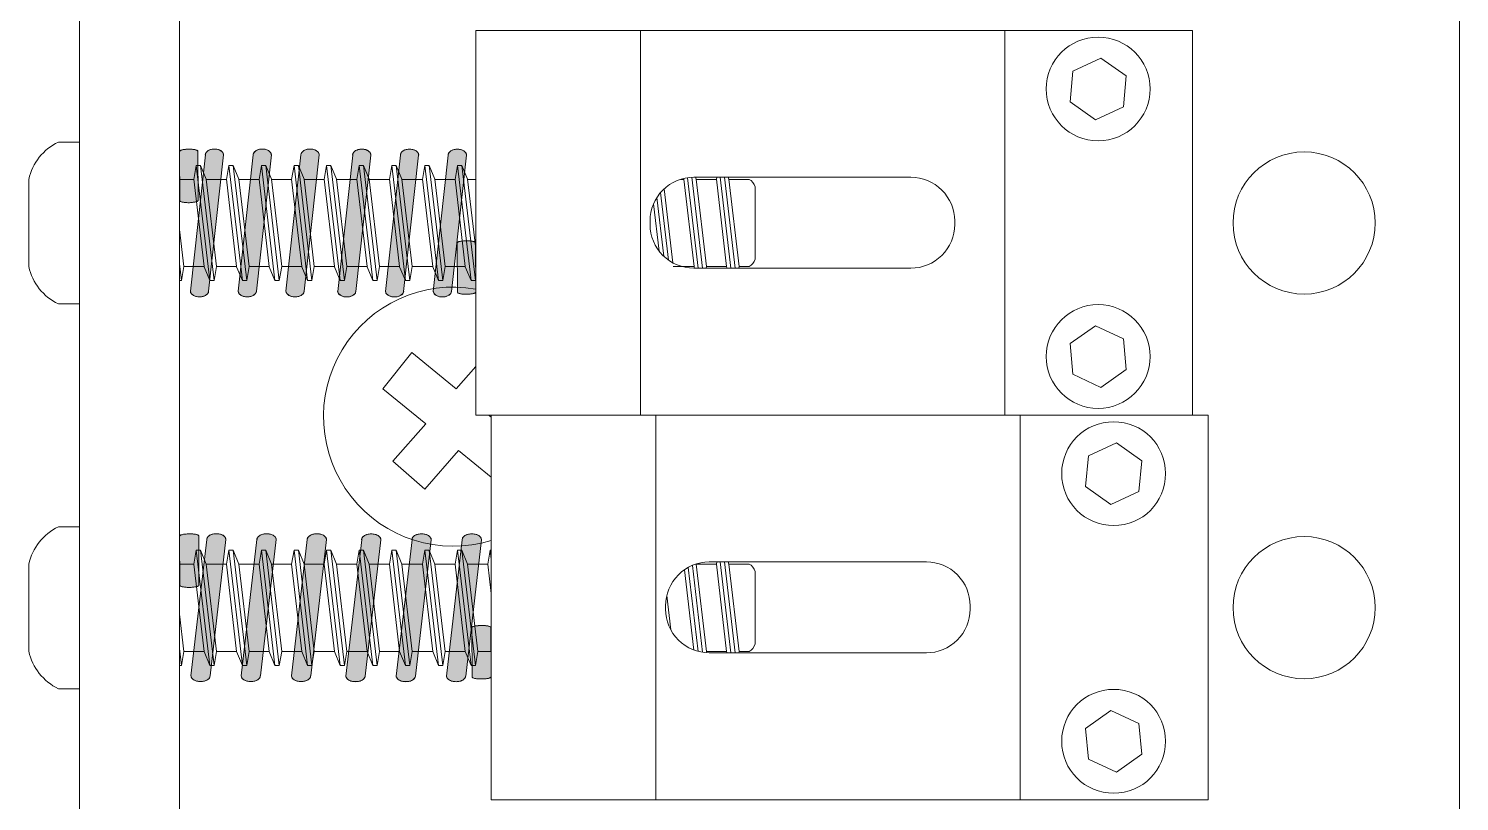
# Model space of a CAD drawing. Header units: inches. Extents: x 25.8 to 87.4, y 9 to 55.4.
# Drawn here: x 46.64 to 57.91, y 42.33 to 48.42 of the extents above; entities that cross this region are included whole.
import ezdxf

# ---------------------------------------------------------------- set-up
doc = ezdxf.new("R2010")
doc.units = ezdxf.units.IN
doc.header["$MEASUREMENT"] = 0
doc.layers.add('Dsene final', color=143, linetype='Continuous', lineweight=0)

msp = doc.modelspace()

# ---------------------------------------------------------------- hatches: boundary and pattern name
at = {"layer": 'Dsene final', "linetype": 'Continuous', "lineweight": 0}
for points in [[(47.83, 47.447), (47.832, 47.059), (47.833, 47.057), (47.835, 47.055), (47.837, 47.054), (47.841, 47.052), (47.845, 47.051), (47.849, 47.049), (47.854, 47.048), (47.86, 47.047), (47.866, 47.046), (47.872, 47.046), (47.879, 47.045), (47.886, 47.045), (47.894, 47.044), (47.901, 47.044), (47.908, 47.044), (47.916, 47.045), (47.923, 47.045), (47.93, 47.046), (47.937, 47.047), (47.943, 47.048), (47.949, 47.049), (47.954, 47.05), (47.959, 47.051), (47.964, 47.053), (47.967, 47.054), (47.97, 47.056), (47.972, 47.057), (47.974, 47.059), (47.975, 47.061), (47.975, 47.062), (47.973, 47.451), (47.972, 47.453), (47.971, 47.454), (47.968, 47.456), (47.965, 47.457), (47.962, 47.459), (47.958, 47.46), (47.953, 47.461), (47.947, 47.463), (47.942, 47.464), (47.935, 47.464), (47.929, 47.465), (47.922, 47.466), (47.914, 47.466), (47.907, 47.466), (47.9, 47.466), (47.892, 47.466), (47.885, 47.465), (47.878, 47.465), (47.871, 47.464), (47.865, 47.463), (47.858, 47.462), (47.853, 47.461), (47.848, 47.46), (47.843, 47.459), (47.839, 47.457), (47.836, 47.455), (47.833, 47.454), (47.831, 47.452), (47.83, 47.451), (47.829, 47.449)], [(48.033, 47.42), (47.915, 46.347), (47.915, 46.342), (47.916, 46.337), (47.919, 46.333), (47.921, 46.328), (47.925, 46.324), (47.929, 46.32), (47.934, 46.317), (47.939, 46.313), (47.945, 46.311), (47.951, 46.308), (47.958, 46.306), (47.964, 46.304), (47.972, 46.303), (47.979, 46.302), (47.986, 46.302), (47.994, 46.302), (48.001, 46.303), (48.008, 46.304), (48.015, 46.306), (48.022, 46.308), (48.028, 46.311), (48.034, 46.313), (48.039, 46.317), (48.044, 46.32), (48.048, 46.324), (48.051, 46.328), (48.054, 46.333), (48.056, 46.337), (48.058, 46.342), (48.058, 46.347), (48.176, 47.42), (48.176, 47.425), (48.175, 47.429), (48.173, 47.434), (48.171, 47.439), (48.168, 47.443), (48.164, 47.447), (48.16, 47.451), (48.155, 47.454), (48.149, 47.457), (48.143, 47.46), (48.137, 47.462), (48.13, 47.464), (48.123, 47.466), (48.116, 47.467), (48.108, 47.467), (48.101, 47.467), (48.093, 47.467), (48.086, 47.466), (48.079, 47.464), (48.072, 47.462), (48.066, 47.46), (48.06, 47.457), (48.054, 47.454), (48.049, 47.451), (48.045, 47.447), (48.041, 47.443), (48.038, 47.439), (48.035, 47.434), (48.034, 47.43), (48.033, 47.425)], [(48.409, 47.42), (48.291, 46.347), (48.291, 46.342), (48.293, 46.337), (48.295, 46.333), (48.298, 46.328), (48.301, 46.324), (48.305, 46.32), (48.31, 46.317), (48.315, 46.313), (48.321, 46.311), (48.327, 46.308), (48.334, 46.306), (48.341, 46.304), (48.348, 46.303), (48.355, 46.302), (48.363, 46.302), (48.37, 46.302), (48.377, 46.303), (48.384, 46.304), (48.391, 46.306), (48.398, 46.308), (48.404, 46.31), (48.41, 46.313), (48.415, 46.317), (48.42, 46.32), (48.424, 46.324), (48.428, 46.328), (48.43, 46.333), (48.432, 46.337), (48.434, 46.342), (48.434, 46.347), (48.553, 47.42), (48.552, 47.425), (48.551, 47.43), (48.549, 47.434), (48.547, 47.439), (48.544, 47.443), (48.539, 47.448), (48.535, 47.451), (48.529, 47.455), (48.524, 47.458), (48.517, 47.461), (48.51, 47.463), (48.503, 47.465), (48.496, 47.466), (48.488, 47.467), (48.481, 47.467), (48.473, 47.467), (48.466, 47.466), (48.458, 47.465), (48.451, 47.463), (48.444, 47.461), (48.438, 47.458), (48.432, 47.455), (48.427, 47.451), (48.422, 47.448), (48.418, 47.443), (48.415, 47.439), (48.412, 47.435), (48.41, 47.43), (48.409, 47.425)], [(48.785, 47.42), (48.667, 46.347), (48.668, 46.342), (48.669, 46.337), (48.671, 46.333), (48.674, 46.328), (48.677, 46.324), (48.681, 46.32), (48.686, 46.317), (48.691, 46.313), (48.697, 46.311), (48.704, 46.308), (48.71, 46.306), (48.717, 46.304), (48.724, 46.303), (48.731, 46.302), (48.739, 46.302), (48.746, 46.302), (48.754, 46.303), (48.761, 46.304), (48.768, 46.306), (48.774, 46.308), (48.78, 46.311), (48.786, 46.313), (48.792, 46.317), (48.796, 46.32), (48.8, 46.324), (48.804, 46.328), (48.807, 46.333), (48.809, 46.337), (48.81, 46.342), (48.811, 46.347), (48.929, 47.42), (48.929, 47.425), (48.928, 47.43), (48.926, 47.434), (48.923, 47.439), (48.92, 47.443), (48.916, 47.448), (48.911, 47.451), (48.906, 47.455), (48.9, 47.458), (48.893, 47.461), (48.887, 47.463), (48.88, 47.465), (48.872, 47.466), (48.865, 47.467), (48.857, 47.467), (48.849, 47.467), (48.842, 47.466), (48.835, 47.465), (48.827, 47.463), (48.821, 47.461), (48.814, 47.458), (48.808, 47.455), (48.803, 47.451), (48.798, 47.448), (48.794, 47.443), (48.791, 47.439), (48.788, 47.435), (48.786, 47.43), (48.785, 47.425)], [(49.193, 47.419), (49.075, 46.345), (49.075, 46.341), (49.076, 46.336), (49.078, 46.332), (49.081, 46.327), (49.085, 46.323), (49.089, 46.319), (49.094, 46.316), (49.099, 46.312), (49.105, 46.309), (49.111, 46.307), (49.118, 46.305), (49.124, 46.303), (49.132, 46.302), (49.139, 46.301), (49.146, 46.301), (49.154, 46.301), (49.161, 46.302), (49.168, 46.303), (49.175, 46.305), (49.182, 46.307), (49.188, 46.309), (49.194, 46.312), (49.199, 46.316), (49.204, 46.319), (49.208, 46.323), (49.211, 46.327), (49.214, 46.332), (49.216, 46.336), (49.217, 46.341), (49.218, 46.345), (49.336, 47.419), (49.336, 47.424), (49.335, 47.429), (49.333, 47.433), (49.331, 47.438), (49.327, 47.442), (49.323, 47.446), (49.318, 47.45), (49.313, 47.454), (49.307, 47.457), (49.301, 47.459), (49.294, 47.462), (49.287, 47.463), (49.28, 47.465), (49.272, 47.466), (49.264, 47.466), (49.257, 47.466), (49.249, 47.465), (49.242, 47.464), (49.235, 47.462), (49.228, 47.459), (49.222, 47.457), (49.216, 47.454), (49.21, 47.45), (49.206, 47.446), (49.202, 47.442), (49.198, 47.438), (49.196, 47.433), (49.194, 47.429), (49.193, 47.424)], [(49.569, 47.419), (49.451, 46.345), (49.451, 46.341), (49.453, 46.336), (49.455, 46.332), (49.458, 46.327), (49.461, 46.323), (49.465, 46.319), (49.47, 46.316), (49.475, 46.312), (49.481, 46.309), (49.487, 46.307), (49.494, 46.305), (49.501, 46.303), (49.508, 46.302), (49.515, 46.301), (49.523, 46.301), (49.53, 46.301), (49.537, 46.302), (49.544, 46.303), (49.551, 46.305), (49.558, 46.307), (49.564, 46.309), (49.57, 46.312), (49.575, 46.316), (49.58, 46.319), (49.584, 46.323), (49.588, 46.327), (49.59, 46.332), (49.592, 46.336), (49.594, 46.341), (49.594, 46.345), (49.712, 47.419), (49.712, 47.424), (49.711, 47.428), (49.71, 47.433), (49.707, 47.437), (49.704, 47.442), (49.7, 47.446), (49.696, 47.449), (49.691, 47.453), (49.685, 47.456), (49.679, 47.459), (49.673, 47.461), (49.666, 47.463), (49.659, 47.464), (49.652, 47.465), (49.644, 47.466), (49.637, 47.466), (49.63, 47.465), (49.622, 47.464), (49.615, 47.463), (49.609, 47.461), (49.602, 47.459), (49.596, 47.456), (49.591, 47.453), (49.586, 47.449), (49.581, 47.446), (49.577, 47.442), (49.574, 47.437), (49.572, 47.433), (49.57, 47.428), (49.569, 47.424)], [(49.945, 47.419), (49.827, 46.345), (49.828, 46.341), (49.829, 46.336), (49.831, 46.332), (49.834, 46.327), (49.837, 46.323), (49.841, 46.319), (49.846, 46.316), (49.851, 46.312), (49.857, 46.309), (49.863, 46.307), (49.87, 46.305), (49.877, 46.303), (49.884, 46.302), (49.891, 46.301), (49.899, 46.301), (49.906, 46.301), (49.913, 46.302), (49.921, 46.303), (49.928, 46.305), (49.934, 46.307), (49.94, 46.309), (49.946, 46.312), (49.952, 46.316), (49.956, 46.319), (49.96, 46.323), (49.964, 46.327), (49.967, 46.332), (49.969, 46.336), (49.97, 46.341), (49.971, 46.345), (50.089, 47.419), (50.089, 47.424), (50.088, 47.428), (50.086, 47.433), (50.083, 47.437), (50.08, 47.442), (50.077, 47.446), (50.072, 47.449), (50.067, 47.453), (50.062, 47.456), (50.056, 47.459), (50.049, 47.461), (50.042, 47.463), (50.035, 47.464), (50.028, 47.465), (50.021, 47.466), (50.013, 47.466), (50.006, 47.465), (49.999, 47.464), (49.992, 47.463), (49.985, 47.461), (49.978, 47.459), (49.972, 47.456), (49.967, 47.453), (49.962, 47.449), (49.957, 47.446), (49.954, 47.442), (49.95, 47.437), (49.948, 47.433), (49.946, 47.428), (49.945, 47.424)], [(50.016, 46.725), (50.019, 46.337), (50.02, 46.335), (50.022, 46.333), (50.024, 46.332), (50.027, 46.33), (50.031, 46.329), (50.036, 46.328), (50.041, 46.326), (50.047, 46.325), (50.053, 46.324), (50.059, 46.324), (50.066, 46.323), (50.073, 46.323), (50.08, 46.322), (50.088, 46.322), (50.095, 46.322), (50.102, 46.323), (50.11, 46.323), (50.117, 46.324), (50.123, 46.325), (50.13, 46.326), (50.136, 46.327), (50.141, 46.328), (50.146, 46.329), (50.15, 46.331), (50.154, 46.332), (50.157, 46.334), (50.159, 46.335), (50.161, 46.337), (50.161, 46.339), (50.162, 46.34), (50.159, 46.729), (50.159, 46.731), (50.157, 46.732), (50.155, 46.734), (50.152, 46.735), (50.149, 46.737), (50.144, 46.738), (50.139, 46.739), (50.134, 46.741), (50.128, 46.742), (50.122, 46.742), (50.115, 46.743), (50.108, 46.744), (50.101, 46.744), (50.094, 46.744), (50.086, 46.744), (50.079, 46.744), (50.072, 46.743), (50.065, 46.743), (50.058, 46.742), (50.051, 46.741), (50.045, 46.74), (50.039, 46.739), (50.034, 46.738), (50.03, 46.737), (50.026, 46.735), (50.022, 46.734), (50.02, 46.732), (50.018, 46.73), (50.017, 46.729), (50.016, 46.727)], [(47.83, 44.416), (47.832, 44.027), (47.833, 44.025), (47.835, 44.024), (47.838, 44.022), (47.841, 44.021), (47.845, 44.019), (47.85, 44.018), (47.856, 44.017), (47.861, 44.016), (47.868, 44.015), (47.875, 44.014), (47.882, 44.014), (47.889, 44.013), (47.897, 44.013), (47.905, 44.013), (47.912, 44.013), (47.92, 44.013), (47.928, 44.014), (47.935, 44.014), (47.942, 44.015), (47.949, 44.016), (47.955, 44.017), (47.961, 44.018), (47.966, 44.02), (47.971, 44.021), (47.974, 44.023), (47.978, 44.024), (47.98, 44.026), (47.982, 44.028), (47.982, 44.029), (47.982, 44.031), (47.98, 44.42), (47.979, 44.421), (47.978, 44.423), (47.976, 44.424), (47.973, 44.426), (47.969, 44.427), (47.964, 44.429), (47.959, 44.43), (47.954, 44.431), (47.947, 44.432), (47.941, 44.433), (47.934, 44.434), (47.926, 44.434), (47.919, 44.434), (47.911, 44.435), (47.903, 44.435), (47.896, 44.434), (47.888, 44.434), (47.881, 44.433), (47.873, 44.433), (47.866, 44.432), (47.86, 44.431), (47.854, 44.43), (47.849, 44.428), (47.844, 44.427), (47.839, 44.426), (47.836, 44.424), (47.833, 44.422), (47.831, 44.421), (47.83, 44.419), (47.829, 44.417)], [(48.043, 44.389), (47.919, 43.315), (47.92, 43.311), (47.921, 43.306), (47.923, 43.301), (47.926, 43.297), (47.93, 43.293), (47.934, 43.289), (47.939, 43.285), (47.945, 43.282), (47.951, 43.279), (47.957, 43.277), (47.964, 43.275), (47.972, 43.273), (47.979, 43.272), (47.987, 43.271), (47.995, 43.271), (48.002, 43.271), (48.01, 43.272), (48.017, 43.273), (48.025, 43.274), (48.032, 43.277), (48.038, 43.279), (48.044, 43.282), (48.05, 43.285), (48.055, 43.289), (48.059, 43.293), (48.063, 43.297), (48.066, 43.301), (48.068, 43.306), (48.069, 43.311), (48.07, 43.315), (48.194, 44.389), (48.194, 44.393), (48.193, 44.398), (48.191, 44.403), (48.189, 44.407), (48.186, 44.411), (48.182, 44.415), (48.177, 44.419), (48.172, 44.423), (48.166, 44.426), (48.159, 44.429), (48.153, 44.431), (48.146, 44.433), (48.138, 44.434), (48.131, 44.435), (48.123, 44.436), (48.115, 44.436), (48.107, 44.435), (48.1, 44.434), (48.092, 44.433), (48.085, 44.431), (48.078, 44.429), (48.072, 44.426), (48.066, 44.423), (48.061, 44.419), (48.056, 44.415), (48.052, 44.411), (48.049, 44.407), (48.046, 44.403), (48.044, 44.398), (48.043, 44.393)], [(48.439, 44.389), (48.315, 43.315), (48.316, 43.311), (48.317, 43.306), (48.319, 43.301), (48.322, 43.297), (48.326, 43.293), (48.33, 43.289), (48.335, 43.285), (48.341, 43.282), (48.347, 43.279), (48.353, 43.277), (48.36, 43.274), (48.367, 43.273), (48.375, 43.272), (48.383, 43.271), (48.39, 43.271), (48.398, 43.271), (48.406, 43.272), (48.413, 43.273), (48.421, 43.274), (48.428, 43.277), (48.434, 43.279), (48.44, 43.282), (48.446, 43.285), (48.451, 43.289), (48.455, 43.293), (48.459, 43.297), (48.462, 43.301), (48.464, 43.306), (48.465, 43.311), (48.466, 43.315), (48.59, 44.389), (48.59, 44.394), (48.589, 44.398), (48.587, 44.403), (48.584, 44.408), (48.581, 44.412), (48.577, 44.416), (48.572, 44.42), (48.566, 44.423), (48.56, 44.427), (48.553, 44.429), (48.546, 44.431), (48.539, 44.433), (48.531, 44.434), (48.523, 44.435), (48.515, 44.436), (48.507, 44.435), (48.499, 44.434), (48.491, 44.433), (48.484, 44.431), (48.477, 44.429), (48.47, 44.427), (48.464, 44.423), (48.458, 44.42), (48.453, 44.416), (48.449, 44.412), (48.445, 44.408), (48.443, 44.403), (48.441, 44.398), (48.439, 44.394)], [(48.835, 44.389), (48.711, 43.315), (48.712, 43.311), (48.713, 43.306), (48.715, 43.301), (48.718, 43.297), (48.722, 43.293), (48.726, 43.289), (48.731, 43.285), (48.737, 43.282), (48.743, 43.279), (48.749, 43.277), (48.756, 43.275), (48.763, 43.273), (48.771, 43.272), (48.779, 43.271), (48.786, 43.271), (48.794, 43.271), (48.802, 43.272), (48.809, 43.273), (48.817, 43.274), (48.824, 43.277), (48.83, 43.279), (48.836, 43.282), (48.842, 43.285), (48.847, 43.289), (48.851, 43.293), (48.855, 43.297), (48.858, 43.301), (48.86, 43.306), (48.861, 43.311), (48.862, 43.315), (48.986, 44.389), (48.986, 44.394), (48.985, 44.398), (48.983, 44.403), (48.98, 44.408), (48.977, 44.412), (48.973, 44.416), (48.968, 44.42), (48.962, 44.423), (48.956, 44.427), (48.949, 44.429), (48.942, 44.431), (48.934, 44.433), (48.927, 44.435), (48.919, 44.435), (48.911, 44.436), (48.903, 44.435), (48.895, 44.435), (48.887, 44.433), (48.88, 44.432), (48.872, 44.429), (48.866, 44.427), (48.86, 44.423), (48.854, 44.42), (48.849, 44.416), (48.845, 44.412), (48.841, 44.408), (48.838, 44.403), (48.837, 44.398), (48.835, 44.394)], [(49.264, 44.388), (49.14, 43.314), (49.14, 43.309), (49.142, 43.305), (49.144, 43.3), (49.147, 43.296), (49.15, 43.292), (49.155, 43.288), (49.16, 43.284), (49.165, 43.281), (49.171, 43.278), (49.178, 43.275), (49.185, 43.273), (49.192, 43.272), (49.2, 43.27), (49.207, 43.27), (49.215, 43.27), (49.223, 43.27), (49.231, 43.27), (49.238, 43.272), (49.245, 43.273), (49.252, 43.275), (49.259, 43.278), (49.265, 43.281), (49.271, 43.284), (49.276, 43.288), (49.28, 43.292), (49.284, 43.296), (49.286, 43.3), (49.289, 43.305), (49.29, 43.309), (49.291, 43.314), (49.415, 44.388), (49.415, 44.392), (49.414, 44.397), (49.412, 44.402), (49.409, 44.407), (49.405, 44.411), (49.401, 44.415), (49.396, 44.419), (49.391, 44.422), (49.384, 44.425), (49.378, 44.428), (49.371, 44.43), (49.363, 44.432), (49.355, 44.433), (49.347, 44.434), (49.339, 44.434), (49.331, 44.434), (49.323, 44.433), (49.316, 44.432), (49.308, 44.43), (49.301, 44.428), (49.294, 44.425), (49.288, 44.422), (49.283, 44.419), (49.278, 44.415), (49.273, 44.411), (49.27, 44.407), (49.267, 44.402), (49.265, 44.397), (49.264, 44.392)], [(49.66, 44.388), (49.536, 43.314), (49.536, 43.309), (49.538, 43.305), (49.54, 43.3), (49.543, 43.296), (49.546, 43.292), (49.551, 43.288), (49.556, 43.284), (49.561, 43.281), (49.567, 43.278), (49.574, 43.275), (49.581, 43.273), (49.588, 43.272), (49.596, 43.27), (49.603, 43.27), (49.611, 43.27), (49.619, 43.27), (49.626, 43.27), (49.634, 43.272), (49.641, 43.273), (49.648, 43.275), (49.655, 43.278), (49.661, 43.281), (49.666, 43.284), (49.671, 43.288), (49.676, 43.292), (49.679, 43.296), (49.682, 43.3), (49.685, 43.305), (49.686, 43.309), (49.687, 43.314), (49.811, 44.388), (49.811, 44.392), (49.81, 44.397), (49.808, 44.401), (49.805, 44.406), (49.802, 44.41), (49.798, 44.414), (49.793, 44.418), (49.788, 44.421), (49.782, 44.425), (49.776, 44.427), (49.769, 44.43), (49.762, 44.432), (49.755, 44.433), (49.747, 44.434), (49.739, 44.434), (49.732, 44.434), (49.724, 44.434), (49.716, 44.433), (49.709, 44.432), (49.702, 44.43), (49.695, 44.427), (49.688, 44.425), (49.683, 44.421), (49.677, 44.418), (49.673, 44.414), (49.669, 44.41), (49.665, 44.406), (49.663, 44.402), (49.661, 44.397), (49.66, 44.392)], [(50.056, 44.388), (49.932, 43.314), (49.932, 43.309), (49.934, 43.305), (49.936, 43.3), (49.939, 43.296), (49.942, 43.292), (49.947, 43.288), (49.952, 43.284), (49.957, 43.281), (49.963, 43.278), (49.97, 43.275), (49.977, 43.273), (49.984, 43.272), (49.992, 43.27), (49.999, 43.27), (50.007, 43.269), (50.015, 43.27), (50.022, 43.27), (50.03, 43.272), (50.037, 43.273), (50.044, 43.275), (50.051, 43.278), (50.057, 43.281), (50.062, 43.284), (50.067, 43.288), (50.072, 43.292), (50.075, 43.296), (50.078, 43.3), (50.081, 43.305), (50.082, 43.309), (50.083, 43.314), (50.207, 44.388), (50.207, 44.392), (50.206, 44.397), (50.204, 44.401), (50.201, 44.406), (50.198, 44.41), (50.194, 44.414), (50.189, 44.418), (50.184, 44.421), (50.178, 44.425), (50.172, 44.427), (50.165, 44.43), (50.158, 44.432), (50.151, 44.433), (50.143, 44.434), (50.135, 44.434), (50.127, 44.434), (50.12, 44.434), (50.112, 44.433), (50.105, 44.432), (50.098, 44.43), (50.091, 44.427), (50.084, 44.425), (50.079, 44.421), (50.073, 44.418), (50.069, 44.414), (50.065, 44.41), (50.061, 44.406), (50.059, 44.402), (50.057, 44.397), (50.056, 44.392)], [(50.131, 43.694), (50.133, 43.305), (50.134, 43.303), (50.136, 43.302), (50.139, 43.3), (50.142, 43.299), (50.146, 43.297), (50.151, 43.296), (50.157, 43.295), (50.162, 43.294), (50.169, 43.293), (50.176, 43.292), (50.183, 43.292), (50.19, 43.291), (50.198, 43.291), (50.206, 43.291), (50.213, 43.291), (50.221, 43.291), (50.229, 43.292), (50.236, 43.292), (50.243, 43.293), (50.25, 43.294), (50.256, 43.295), (50.262, 43.296), (50.267, 43.298), (50.271, 43.299), (50.275, 43.301), (50.279, 43.302), (50.281, 43.304), (50.283, 43.306), (50.283, 43.307), (50.283, 43.309), (50.281, 43.698), (50.28, 43.699), (50.279, 43.701), (50.277, 43.703), (50.274, 43.704), (50.27, 43.705), (50.265, 43.707), (50.26, 43.708), (50.255, 43.709), (50.248, 43.71), (50.242, 43.711), (50.235, 43.712), (50.227, 43.712), (50.22, 43.712), (50.212, 43.713), (50.204, 43.713), (50.197, 43.712), (50.189, 43.712), (50.182, 43.711), (50.174, 43.711), (50.167, 43.71), (50.161, 43.709), (50.155, 43.708), (50.149, 43.707), (50.145, 43.705), (50.14, 43.704), (50.137, 43.702), (50.134, 43.701), (50.132, 43.699), (50.131, 43.697), (50.13, 43.695)]]:
    msp.add_hatch(color=256, dxfattribs=at).paths.add_polyline_path(points)

# ---------------------------------------------------------------- linework, layer by layer
for p, q in [((47.829, 35.47), (47.829, 55.402)), ((51.459, 48.401), (51.459, 45.367)), ((54.329, 48.401), (54.329, 45.367)), ((47.83, 47.447), (47.832, 47.059)), ((47.975, 47.062), (47.973, 47.451)), ((48.033, 47.42), (47.915, 46.347)), ((48.058, 46.347), (48.176, 47.42)), ((48.409, 47.42), (48.291, 46.347)), ((48.434, 46.347), (48.553, 47.42)), ((48.785, 47.42), (48.667, 46.347)), ((48.811, 46.347), (48.929, 47.42)), ((49.193, 47.419), (49.075, 46.345)), ((49.218, 46.345), (49.336, 47.419)), ((49.569, 47.419), (49.451, 46.345)), ((49.594, 46.345), (49.712, 47.419)), ((49.945, 47.419), (49.827, 46.345)), ((49.971, 46.345), (50.089, 47.419)), ((47.829, 47.228), (47.942, 47.228)), ((48.023, 46.54), (47.942, 47.229)), ((48.04, 47.229), (48.121, 46.54)), ((48.04, 47.228), (48.199, 47.228)), ((48.279, 46.54), (48.199, 47.229)), ((48.297, 47.229), (48.377, 46.54)), ((48.297, 47.228), (48.455, 47.228)), ((48.536, 46.54), (48.455, 47.229)), ((48.553, 47.229), (48.634, 46.54)), ((48.553, 47.228), (48.712, 47.228)), ((48.793, 46.54), (48.712, 47.229)), ((48.81, 47.229), (48.89, 46.54)), ((48.81, 47.228), (48.969, 47.228)), ((49.049, 46.54), (48.969, 47.229)), ((49.066, 47.229), (49.147, 46.54)), ((49.067, 47.228), (49.225, 47.228)), ((49.306, 46.54), (49.225, 47.229)), ((49.323, 47.229), (49.404, 46.54)), ((49.323, 47.228), (49.482, 47.228)), ((49.562, 46.54), (49.482, 47.229)), ((49.58, 47.229), (49.66, 46.54)), ((49.58, 47.228), (49.743, 47.228)), ((49.823, 46.54), (49.743, 47.229)), ((49.841, 47.229), (49.921, 46.54)), ((49.841, 47.228), (50, 47.228)), ((50.08, 46.54), (50, 47.229)), ((50.097, 47.229), (50.162, 46.681)), ((50.097, 47.228), (50.162, 47.228)), ((51.777, 47.228), (51.801, 47.228)), ((51.802, 47.235), (51.801, 47.228)), ((51.881, 46.54), (51.801, 47.229)), ((51.915, 46.528), (51.831, 47.241)), ((51.865, 47.244), (51.949, 46.528)), ((51.899, 47.229), (51.892, 47.244)), ((51.899, 47.229), (51.979, 46.54)), ((51.899, 47.228), (52.057, 47.228)), ((52.06, 47.244), (52.057, 47.228)), ((52.138, 46.54), (52.057, 47.229)), ((52.171, 46.528), (52.087, 47.244)), ((52.121, 47.244), (52.205, 46.528)), ((52.155, 47.229), (52.149, 47.244)), ((52.155, 47.229), (52.236, 46.54)), ((52.155, 47.228), (52.314, 47.228)), ((51.618, 47.124), (51.68, 46.591)), ((51.646, 47.153), (51.715, 46.57)), ((51.606, 46.663), (51.562, 47.034)), ((51.643, 46.622), (51.588, 47.084)), ((47.829, 46.834), (47.864, 46.54)), ((50.016, 46.725), (50.019, 46.337)), ((50.162, 46.34), (50.159, 46.729)), ((47.829, 46.563), (47.845, 46.43)), ((48.023, 46.54), (47.864, 46.54)), ((48.279, 46.54), (48.121, 46.54)), ((48.536, 46.54), (48.377, 46.54)), ((48.793, 46.54), (48.634, 46.54)), ((49.049, 46.54), (48.89, 46.54)), ((49.306, 46.54), (49.147, 46.54)), ((49.562, 46.54), (49.404, 46.54)), ((49.823, 46.54), (49.66, 46.54)), ((50.08, 46.54), (49.921, 46.54)), ((51.881, 46.54), (51.718, 46.54)), ((51.881, 46.539), (51.886, 46.528)), ((51.977, 46.528), (51.979, 46.54)), ((52.138, 46.54), (51.979, 46.54)), ((52.138, 46.539), (52.143, 46.528)), ((52.234, 46.528), (52.236, 46.54)), ((49.429, 45.577), (49.658, 45.863)), ((49.658, 45.863), (50.008, 45.577)), ((50.008, 45.577), (50.162, 45.753)), ((49.768, 45.302), (49.429, 45.577)), ((49.51, 45.006), (49.768, 45.302)), ((50.272, 45.371), (50.268, 45.366)), ((50.268, 45.366), (50.283, 45.353)), ((51.581, 45.37), (51.581, 42.336)), ((54.451, 45.37), (54.451, 42.336)), ((50.027, 45.091), (49.762, 44.786)), ((50.283, 44.882), (50.027, 45.091)), ((49.762, 44.786), (49.51, 45.006)), ((47.83, 44.416), (47.832, 44.027)), ((47.982, 44.031), (47.98, 44.42)), ((48.043, 44.389), (47.919, 43.315)), ((48.07, 43.315), (48.194, 44.389)), ((48.439, 44.389), (48.315, 43.315)), ((48.466, 43.315), (48.59, 44.389)), ((48.835, 44.389), (48.711, 43.315)), ((48.862, 43.315), (48.986, 44.389)), ((49.264, 44.388), (49.14, 43.314)), ((49.291, 43.314), (49.415, 44.388)), ((49.66, 44.388), (49.536, 43.314)), ((49.687, 43.314), (49.811, 44.388)), ((50.056, 44.388), (49.932, 43.314)), ((50.083, 43.314), (50.207, 44.388)), ((47.829, 44.197), (47.942, 44.197)), ((48.023, 43.508), (47.942, 44.197)), ((48.04, 44.197), (48.121, 43.508)), ((48.04, 44.197), (48.199, 44.197)), ((48.279, 43.508), (48.199, 44.197)), ((48.297, 44.197), (48.377, 43.508)), ((48.297, 44.197), (48.455, 44.197)), ((48.536, 43.508), (48.455, 44.197)), ((48.553, 44.197), (48.634, 43.508)), ((48.553, 44.197), (48.712, 44.197)), ((48.793, 43.508), (48.712, 44.197)), ((48.81, 44.197), (48.89, 43.508)), ((48.81, 44.197), (48.969, 44.197)), ((49.049, 43.508), (48.969, 44.197)), ((49.066, 44.197), (49.147, 43.508)), ((49.067, 44.197), (49.225, 44.197)), ((49.306, 43.508), (49.225, 44.197)), ((49.323, 44.197), (49.404, 43.508)), ((49.323, 44.197), (49.482, 44.197)), ((49.562, 43.508), (49.482, 44.197)), ((49.58, 44.197), (49.66, 43.508)), ((49.58, 44.197), (49.743, 44.197)), ((49.823, 43.508), (49.743, 44.197)), ((49.841, 44.197), (49.921, 43.508)), ((49.841, 44.197), (50, 44.197)), ((50.08, 43.508), (50, 44.197)), ((50.097, 44.197), (50.178, 43.508)), ((50.097, 44.197), (50.256, 44.197)), ((50.283, 43.965), (50.256, 44.197)), ((51.868, 44.186), (51.948, 43.501)), ((51.899, 44.197), (51.979, 43.508)), ((51.899, 44.197), (52.057, 44.197)), ((52.06, 44.213), (52.057, 44.197)), ((52.138, 43.508), (52.057, 44.197)), ((52.171, 43.497), (52.087, 44.213)), ((52.121, 44.213), (52.205, 43.497)), ((52.155, 44.197), (52.149, 44.213)), ((52.155, 44.197), (52.236, 43.508)), ((52.155, 44.197), (52.314, 44.197)), ((51.88, 43.519), (51.806, 44.152)), ((51.913, 43.508), (51.836, 44.17)), ((51.667, 43.949), (51.698, 43.677)), ((47.829, 43.803), (47.864, 43.508)), ((50.131, 43.694), (50.133, 43.305)), ((50.283, 43.309), (50.281, 43.698)), ((47.829, 43.531), (47.845, 43.398)), ((48.023, 43.508), (47.864, 43.508)), ((48.279, 43.508), (48.121, 43.508)), ((48.536, 43.508), (48.377, 43.508)), ((48.793, 43.508), (48.634, 43.508)), ((49.049, 43.508), (48.89, 43.508)), ((49.306, 43.508), (49.147, 43.508)), ((49.562, 43.508), (49.404, 43.508)), ((49.823, 43.508), (49.66, 43.508)), ((50.08, 43.508), (49.921, 43.508)), ((50.283, 43.508), (50.178, 43.508)), ((51.977, 43.498), (51.979, 43.508)), ((52.138, 43.508), (51.979, 43.508)), ((52.138, 43.508), (52.143, 43.497)), ((52.234, 43.497), (52.236, 43.508))]:
    msp.add_line(p, q, dxfattribs=at)
at = {"layer": 'Dsene final', "linetype": 'Continuous', "lineweight": 0, "flags": 128}
for points in [[(47.042, 55.402), (47.042, 33.533, 0.414214), (47.731, 32.844), (52.434, 32.844, 0.414214), (53.467, 33.877), (53.467, 35.48)], [(47.042, 55.402), (56.876, 55.402, -0.414214), (57.909, 54.369), (57.909, 36.513, -0.414214), (56.876, 35.48), (53.467, 35.48)], [(47.042, 47.522), (46.875, 47.522, 0.226915), (46.641, 47.228), (46.641, 46.884)], [(52.16, 47.228), (52.315, 47.228, -0.226915), (52.362, 47.169), (52.362, 46.599, -0.226915), (52.315, 46.54), (52.236, 46.54)], [(47.042, 46.246), (46.875, 46.246, -0.226915), (46.641, 46.54), (46.641, 46.884)], [(47.042, 44.491), (46.875, 44.491, 0.226915), (46.641, 44.196), (46.641, 43.853)], [(52.16, 44.197), (52.315, 44.197, -0.226915), (52.362, 44.138), (52.362, 43.567, -0.226915), (52.315, 43.508), (52.236, 43.508)], [(47.042, 43.214), (46.875, 43.214, -0.226915), (46.641, 43.509), (46.641, 43.853)]]:
    msp.add_lwpolyline(points, format="xyb", dxfattribs=at)
for points in [[(50.162, 45.371), (50.162, 48.401), (55.808, 48.401), (55.808, 45.371)], [(55.285, 48.043), (55.086, 48.183), (54.865, 48.081), (54.843, 47.838), (55.042, 47.698), (55.263, 47.8)], [(47.83, 47.447), (47.832, 47.059), (47.833, 47.057), (47.835, 47.055), (47.837, 47.054), (47.841, 47.052), (47.845, 47.051), (47.849, 47.049), (47.854, 47.048), (47.86, 47.047), (47.866, 47.046), (47.872, 47.046), (47.879, 47.045), (47.886, 47.045), (47.894, 47.044), (47.901, 47.044), (47.908, 47.044), (47.916, 47.045), (47.923, 47.045), (47.93, 47.046), (47.937, 47.047), (47.943, 47.048), (47.949, 47.049), (47.954, 47.05), (47.959, 47.051), (47.964, 47.053), (47.967, 47.054), (47.97, 47.056), (47.972, 47.057), (47.974, 47.059), (47.975, 47.061), (47.975, 47.062), (47.973, 47.451), (47.972, 47.453), (47.971, 47.454), (47.968, 47.456), (47.965, 47.457), (47.962, 47.459), (47.958, 47.46), (47.953, 47.461), (47.947, 47.463), (47.942, 47.464), (47.935, 47.464), (47.929, 47.465), (47.922, 47.466), (47.914, 47.466), (47.907, 47.466), (47.9, 47.466), (47.892, 47.466), (47.885, 47.465), (47.878, 47.465), (47.871, 47.464), (47.865, 47.463), (47.858, 47.462), (47.853, 47.461), (47.848, 47.46), (47.843, 47.459), (47.839, 47.457), (47.836, 47.455), (47.833, 47.454), (47.831, 47.452), (47.83, 47.451), (47.829, 47.449)], [(48.033, 47.42), (47.915, 46.347), (47.915, 46.342), (47.916, 46.337), (47.919, 46.333), (47.921, 46.328), (47.925, 46.324), (47.929, 46.32), (47.934, 46.317), (47.939, 46.313), (47.945, 46.311), (47.951, 46.308), (47.958, 46.306), (47.964, 46.304), (47.972, 46.303), (47.979, 46.302), (47.986, 46.302), (47.994, 46.302), (48.001, 46.303), (48.008, 46.304), (48.015, 46.306), (48.022, 46.308), (48.028, 46.311), (48.034, 46.313), (48.039, 46.317), (48.044, 46.32), (48.048, 46.324), (48.051, 46.328), (48.054, 46.333), (48.056, 46.337), (48.058, 46.342), (48.058, 46.347), (48.176, 47.42), (48.176, 47.425), (48.175, 47.429), (48.173, 47.434), (48.171, 47.439), (48.168, 47.443), (48.164, 47.447), (48.16, 47.451), (48.155, 47.454), (48.149, 47.457), (48.143, 47.46), (48.137, 47.462), (48.13, 47.464), (48.123, 47.466), (48.116, 47.467), (48.108, 47.467), (48.101, 47.467), (48.093, 47.467), (48.086, 47.466), (48.079, 47.464), (48.072, 47.462), (48.066, 47.46), (48.06, 47.457), (48.054, 47.454), (48.049, 47.451), (48.045, 47.447), (48.041, 47.443), (48.038, 47.439), (48.035, 47.434), (48.034, 47.43), (48.033, 47.425)], [(48.409, 47.42), (48.291, 46.347), (48.291, 46.342), (48.293, 46.337), (48.295, 46.333), (48.298, 46.328), (48.301, 46.324), (48.305, 46.32), (48.31, 46.317), (48.315, 46.313), (48.321, 46.311), (48.327, 46.308), (48.334, 46.306), (48.341, 46.304), (48.348, 46.303), (48.355, 46.302), (48.363, 46.302), (48.37, 46.302), (48.377, 46.303), (48.384, 46.304), (48.391, 46.306), (48.398, 46.308), (48.404, 46.31), (48.41, 46.313), (48.415, 46.317), (48.42, 46.32), (48.424, 46.324), (48.428, 46.328), (48.43, 46.333), (48.432, 46.337), (48.434, 46.342), (48.434, 46.347), (48.553, 47.42), (48.552, 47.425), (48.551, 47.43), (48.549, 47.434), (48.547, 47.439), (48.544, 47.443), (48.539, 47.448), (48.535, 47.451), (48.529, 47.455), (48.524, 47.458), (48.517, 47.461), (48.51, 47.463), (48.503, 47.465), (48.496, 47.466), (48.488, 47.467), (48.481, 47.467), (48.473, 47.467), (48.466, 47.466), (48.458, 47.465), (48.451, 47.463), (48.444, 47.461), (48.438, 47.458), (48.432, 47.455), (48.427, 47.451), (48.422, 47.448), (48.418, 47.443), (48.415, 47.439), (48.412, 47.435), (48.41, 47.43), (48.409, 47.425)], [(48.785, 47.42), (48.667, 46.347), (48.668, 46.342), (48.669, 46.337), (48.671, 46.333), (48.674, 46.328), (48.677, 46.324), (48.681, 46.32), (48.686, 46.317), (48.691, 46.313), (48.697, 46.311), (48.704, 46.308), (48.71, 46.306), (48.717, 46.304), (48.724, 46.303), (48.731, 46.302), (48.739, 46.302), (48.746, 46.302), (48.754, 46.303), (48.761, 46.304), (48.768, 46.306), (48.774, 46.308), (48.78, 46.311), (48.786, 46.313), (48.792, 46.317), (48.796, 46.32), (48.8, 46.324), (48.804, 46.328), (48.807, 46.333), (48.809, 46.337), (48.81, 46.342), (48.811, 46.347), (48.929, 47.42), (48.929, 47.425), (48.928, 47.43), (48.926, 47.434), (48.923, 47.439), (48.92, 47.443), (48.916, 47.448), (48.911, 47.451), (48.906, 47.455), (48.9, 47.458), (48.893, 47.461), (48.887, 47.463), (48.88, 47.465), (48.872, 47.466), (48.865, 47.467), (48.857, 47.467), (48.849, 47.467), (48.842, 47.466), (48.835, 47.465), (48.827, 47.463), (48.821, 47.461), (48.814, 47.458), (48.808, 47.455), (48.803, 47.451), (48.798, 47.448), (48.794, 47.443), (48.791, 47.439), (48.788, 47.435), (48.786, 47.43), (48.785, 47.425)], [(49.193, 47.419), (49.075, 46.345), (49.075, 46.341), (49.076, 46.336), (49.078, 46.332), (49.081, 46.327), (49.085, 46.323), (49.089, 46.319), (49.094, 46.316), (49.099, 46.312), (49.105, 46.309), (49.111, 46.307), (49.118, 46.305), (49.124, 46.303), (49.132, 46.302), (49.139, 46.301), (49.146, 46.301), (49.154, 46.301), (49.161, 46.302), (49.168, 46.303), (49.175, 46.305), (49.182, 46.307), (49.188, 46.309), (49.194, 46.312), (49.199, 46.316), (49.204, 46.319), (49.208, 46.323), (49.211, 46.327), (49.214, 46.332), (49.216, 46.336), (49.217, 46.341), (49.218, 46.345), (49.336, 47.419), (49.336, 47.424), (49.335, 47.429), (49.333, 47.433), (49.331, 47.438), (49.327, 47.442), (49.323, 47.446), (49.318, 47.45), (49.313, 47.454), (49.307, 47.457), (49.301, 47.459), (49.294, 47.462), (49.287, 47.463), (49.28, 47.465), (49.272, 47.466), (49.264, 47.466), (49.257, 47.466), (49.249, 47.465), (49.242, 47.464), (49.235, 47.462), (49.228, 47.459), (49.222, 47.457), (49.216, 47.454), (49.21, 47.45), (49.206, 47.446), (49.202, 47.442), (49.198, 47.438), (49.196, 47.433), (49.194, 47.429), (49.193, 47.424)], [(49.569, 47.419), (49.451, 46.345), (49.451, 46.341), (49.453, 46.336), (49.455, 46.332), (49.458, 46.327), (49.461, 46.323), (49.465, 46.319), (49.47, 46.316), (49.475, 46.312), (49.481, 46.309), (49.487, 46.307), (49.494, 46.305), (49.501, 46.303), (49.508, 46.302), (49.515, 46.301), (49.523, 46.301), (49.53, 46.301), (49.537, 46.302), (49.544, 46.303), (49.551, 46.305), (49.558, 46.307), (49.564, 46.309), (49.57, 46.312), (49.575, 46.316), (49.58, 46.319), (49.584, 46.323), (49.588, 46.327), (49.59, 46.332), (49.592, 46.336), (49.594, 46.341), (49.594, 46.345), (49.712, 47.419), (49.712, 47.424), (49.711, 47.428), (49.71, 47.433), (49.707, 47.437), (49.704, 47.442), (49.7, 47.446), (49.696, 47.449), (49.691, 47.453), (49.685, 47.456), (49.679, 47.459), (49.673, 47.461), (49.666, 47.463), (49.659, 47.464), (49.652, 47.465), (49.644, 47.466), (49.637, 47.466), (49.63, 47.465), (49.622, 47.464), (49.615, 47.463), (49.609, 47.461), (49.602, 47.459), (49.596, 47.456), (49.591, 47.453), (49.586, 47.449), (49.581, 47.446), (49.577, 47.442), (49.574, 47.437), (49.572, 47.433), (49.57, 47.428), (49.569, 47.424)], [(49.945, 47.419), (49.827, 46.345), (49.828, 46.341), (49.829, 46.336), (49.831, 46.332), (49.834, 46.327), (49.837, 46.323), (49.841, 46.319), (49.846, 46.316), (49.851, 46.312), (49.857, 46.309), (49.863, 46.307), (49.87, 46.305), (49.877, 46.303), (49.884, 46.302), (49.891, 46.301), (49.899, 46.301), (49.906, 46.301), (49.913, 46.302), (49.921, 46.303), (49.928, 46.305), (49.934, 46.307), (49.94, 46.309), (49.946, 46.312), (49.952, 46.316), (49.956, 46.319), (49.96, 46.323), (49.964, 46.327), (49.967, 46.332), (49.969, 46.336), (49.97, 46.341), (49.971, 46.345), (50.089, 47.419), (50.089, 47.424), (50.088, 47.428), (50.086, 47.433), (50.083, 47.437), (50.08, 47.442), (50.077, 47.446), (50.072, 47.449), (50.067, 47.453), (50.062, 47.456), (50.056, 47.459), (50.049, 47.461), (50.042, 47.463), (50.035, 47.464), (50.028, 47.465), (50.021, 47.466), (50.013, 47.466), (50.006, 47.465), (49.999, 47.464), (49.992, 47.463), (49.985, 47.461), (49.978, 47.459), (49.972, 47.456), (49.967, 47.453), (49.962, 47.449), (49.957, 47.446), (49.954, 47.442), (49.95, 47.437), (49.948, 47.433), (49.946, 47.428), (49.945, 47.424)], [(50.016, 46.725), (50.019, 46.337), (50.02, 46.335), (50.022, 46.333), (50.024, 46.332), (50.027, 46.33), (50.031, 46.329), (50.036, 46.328), (50.041, 46.326), (50.047, 46.325), (50.053, 46.324), (50.059, 46.324), (50.066, 46.323), (50.073, 46.323), (50.08, 46.322), (50.088, 46.322), (50.095, 46.322), (50.102, 46.323), (50.11, 46.323), (50.117, 46.324), (50.123, 46.325), (50.13, 46.326), (50.136, 46.327), (50.141, 46.328), (50.146, 46.329), (50.15, 46.331), (50.154, 46.332), (50.157, 46.334), (50.159, 46.335), (50.161, 46.337), (50.161, 46.339), (50.162, 46.34), (50.159, 46.729), (50.159, 46.731), (50.157, 46.732), (50.155, 46.734), (50.152, 46.735), (50.149, 46.737), (50.144, 46.738), (50.139, 46.739), (50.134, 46.741), (50.128, 46.742), (50.122, 46.742), (50.115, 46.743), (50.108, 46.744), (50.101, 46.744), (50.094, 46.744), (50.086, 46.744), (50.079, 46.744), (50.072, 46.743), (50.065, 46.743), (50.058, 46.742), (50.051, 46.741), (50.045, 46.74), (50.039, 46.739), (50.034, 46.738), (50.03, 46.737), (50.026, 46.735), (50.022, 46.734), (50.02, 46.732), (50.018, 46.73), (50.017, 46.729), (50.016, 46.727)], [(55.285, 45.73), (55.086, 45.589), (54.865, 45.692), (54.843, 45.934), (55.042, 46.074), (55.263, 45.972)], [(50.283, 42.34), (50.283, 45.37), (55.93, 45.37), (55.93, 42.34)], [(55.407, 45.011), (55.208, 45.151), (54.987, 45.049), (54.965, 44.807), (55.164, 44.667), (55.385, 44.769)], [(47.83, 44.416), (47.832, 44.027), (47.833, 44.025), (47.835, 44.024), (47.838, 44.022), (47.841, 44.021), (47.845, 44.019), (47.85, 44.018), (47.856, 44.017), (47.861, 44.016), (47.868, 44.015), (47.875, 44.014), (47.882, 44.014), (47.889, 44.013), (47.897, 44.013), (47.905, 44.013), (47.912, 44.013), (47.92, 44.013), (47.928, 44.014), (47.935, 44.014), (47.942, 44.015), (47.949, 44.016), (47.955, 44.017), (47.961, 44.018), (47.966, 44.02), (47.971, 44.021), (47.974, 44.023), (47.978, 44.024), (47.98, 44.026), (47.982, 44.028), (47.982, 44.029), (47.982, 44.031), (47.98, 44.42), (47.979, 44.421), (47.978, 44.423), (47.976, 44.424), (47.973, 44.426), (47.969, 44.427), (47.964, 44.429), (47.959, 44.43), (47.954, 44.431), (47.947, 44.432), (47.941, 44.433), (47.934, 44.434), (47.926, 44.434), (47.919, 44.434), (47.911, 44.435), (47.903, 44.435), (47.896, 44.434), (47.888, 44.434), (47.881, 44.433), (47.873, 44.433), (47.866, 44.432), (47.86, 44.431), (47.854, 44.43), (47.849, 44.428), (47.844, 44.427), (47.839, 44.426), (47.836, 44.424), (47.833, 44.422), (47.831, 44.421), (47.83, 44.419), (47.829, 44.417)], [(48.043, 44.389), (47.919, 43.315), (47.92, 43.311), (47.921, 43.306), (47.923, 43.301), (47.926, 43.297), (47.93, 43.293), (47.934, 43.289), (47.939, 43.285), (47.945, 43.282), (47.951, 43.279), (47.957, 43.277), (47.964, 43.275), (47.972, 43.273), (47.979, 43.272), (47.987, 43.271), (47.995, 43.271), (48.002, 43.271), (48.01, 43.272), (48.017, 43.273), (48.025, 43.274), (48.032, 43.277), (48.038, 43.279), (48.044, 43.282), (48.05, 43.285), (48.055, 43.289), (48.059, 43.293), (48.063, 43.297), (48.066, 43.301), (48.068, 43.306), (48.069, 43.311), (48.07, 43.315), (48.194, 44.389), (48.194, 44.393), (48.193, 44.398), (48.191, 44.403), (48.189, 44.407), (48.186, 44.411), (48.182, 44.415), (48.177, 44.419), (48.172, 44.423), (48.166, 44.426), (48.159, 44.429), (48.153, 44.431), (48.146, 44.433), (48.138, 44.434), (48.131, 44.435), (48.123, 44.436), (48.115, 44.436), (48.107, 44.435), (48.1, 44.434), (48.092, 44.433), (48.085, 44.431), (48.078, 44.429), (48.072, 44.426), (48.066, 44.423), (48.061, 44.419), (48.056, 44.415), (48.052, 44.411), (48.049, 44.407), (48.046, 44.403), (48.044, 44.398), (48.043, 44.393)], [(48.439, 44.389), (48.315, 43.315), (48.316, 43.311), (48.317, 43.306), (48.319, 43.301), (48.322, 43.297), (48.326, 43.293), (48.33, 43.289), (48.335, 43.285), (48.341, 43.282), (48.347, 43.279), (48.353, 43.277), (48.36, 43.274), (48.367, 43.273), (48.375, 43.272), (48.383, 43.271), (48.39, 43.271), (48.398, 43.271), (48.406, 43.272), (48.413, 43.273), (48.421, 43.274), (48.428, 43.277), (48.434, 43.279), (48.44, 43.282), (48.446, 43.285), (48.451, 43.289), (48.455, 43.293), (48.459, 43.297), (48.462, 43.301), (48.464, 43.306), (48.465, 43.311), (48.466, 43.315), (48.59, 44.389), (48.59, 44.394), (48.589, 44.398), (48.587, 44.403), (48.584, 44.408), (48.581, 44.412), (48.577, 44.416), (48.572, 44.42), (48.566, 44.423), (48.56, 44.427), (48.553, 44.429), (48.546, 44.431), (48.539, 44.433), (48.531, 44.434), (48.523, 44.435), (48.515, 44.436), (48.507, 44.435), (48.499, 44.434), (48.491, 44.433), (48.484, 44.431), (48.477, 44.429), (48.47, 44.427), (48.464, 44.423), (48.458, 44.42), (48.453, 44.416), (48.449, 44.412), (48.445, 44.408), (48.443, 44.403), (48.441, 44.398), (48.439, 44.394)], [(48.835, 44.389), (48.711, 43.315), (48.712, 43.311), (48.713, 43.306), (48.715, 43.301), (48.718, 43.297), (48.722, 43.293), (48.726, 43.289), (48.731, 43.285), (48.737, 43.282), (48.743, 43.279), (48.749, 43.277), (48.756, 43.275), (48.763, 43.273), (48.771, 43.272), (48.779, 43.271), (48.786, 43.271), (48.794, 43.271), (48.802, 43.272), (48.809, 43.273), (48.817, 43.274), (48.824, 43.277), (48.83, 43.279), (48.836, 43.282), (48.842, 43.285), (48.847, 43.289), (48.851, 43.293), (48.855, 43.297), (48.858, 43.301), (48.86, 43.306), (48.861, 43.311), (48.862, 43.315), (48.986, 44.389), (48.986, 44.394), (48.985, 44.398), (48.983, 44.403), (48.98, 44.408), (48.977, 44.412), (48.973, 44.416), (48.968, 44.42), (48.962, 44.423), (48.956, 44.427), (48.949, 44.429), (48.942, 44.431), (48.934, 44.433), (48.927, 44.435), (48.919, 44.435), (48.911, 44.436), (48.903, 44.435), (48.895, 44.435), (48.887, 44.433), (48.88, 44.432), (48.872, 44.429), (48.866, 44.427), (48.86, 44.423), (48.854, 44.42), (48.849, 44.416), (48.845, 44.412), (48.841, 44.408), (48.838, 44.403), (48.837, 44.398), (48.835, 44.394)], [(49.264, 44.388), (49.14, 43.314), (49.14, 43.309), (49.142, 43.305), (49.144, 43.3), (49.147, 43.296), (49.15, 43.292), (49.155, 43.288), (49.16, 43.284), (49.165, 43.281), (49.171, 43.278), (49.178, 43.275), (49.185, 43.273), (49.192, 43.272), (49.2, 43.27), (49.207, 43.27), (49.215, 43.27), (49.223, 43.27), (49.231, 43.27), (49.238, 43.272), (49.245, 43.273), (49.252, 43.275), (49.259, 43.278), (49.265, 43.281), (49.271, 43.284), (49.276, 43.288), (49.28, 43.292), (49.284, 43.296), (49.286, 43.3), (49.289, 43.305), (49.29, 43.309), (49.291, 43.314), (49.415, 44.388), (49.415, 44.392), (49.414, 44.397), (49.412, 44.402), (49.409, 44.407), (49.405, 44.411), (49.401, 44.415), (49.396, 44.419), (49.391, 44.422), (49.384, 44.425), (49.378, 44.428), (49.371, 44.43), (49.363, 44.432), (49.355, 44.433), (49.347, 44.434), (49.339, 44.434), (49.331, 44.434), (49.323, 44.433), (49.316, 44.432), (49.308, 44.43), (49.301, 44.428), (49.294, 44.425), (49.288, 44.422), (49.283, 44.419), (49.278, 44.415), (49.273, 44.411), (49.27, 44.407), (49.267, 44.402), (49.265, 44.397), (49.264, 44.392)], [(49.66, 44.388), (49.536, 43.314), (49.536, 43.309), (49.538, 43.305), (49.54, 43.3), (49.543, 43.296), (49.546, 43.292), (49.551, 43.288), (49.556, 43.284), (49.561, 43.281), (49.567, 43.278), (49.574, 43.275), (49.581, 43.273), (49.588, 43.272), (49.596, 43.27), (49.603, 43.27), (49.611, 43.27), (49.619, 43.27), (49.626, 43.27), (49.634, 43.272), (49.641, 43.273), (49.648, 43.275), (49.655, 43.278), (49.661, 43.281), (49.666, 43.284), (49.671, 43.288), (49.676, 43.292), (49.679, 43.296), (49.682, 43.3), (49.685, 43.305), (49.686, 43.309), (49.687, 43.314), (49.811, 44.388), (49.811, 44.392), (49.81, 44.397), (49.808, 44.401), (49.805, 44.406), (49.802, 44.41), (49.798, 44.414), (49.793, 44.418), (49.788, 44.421), (49.782, 44.425), (49.776, 44.427), (49.769, 44.43), (49.762, 44.432), (49.755, 44.433), (49.747, 44.434), (49.739, 44.434), (49.732, 44.434), (49.724, 44.434), (49.716, 44.433), (49.709, 44.432), (49.702, 44.43), (49.695, 44.427), (49.688, 44.425), (49.683, 44.421), (49.677, 44.418), (49.673, 44.414), (49.669, 44.41), (49.665, 44.406), (49.663, 44.402), (49.661, 44.397), (49.66, 44.392)], [(50.056, 44.388), (49.932, 43.314), (49.932, 43.309), (49.934, 43.305), (49.936, 43.3), (49.939, 43.296), (49.942, 43.292), (49.947, 43.288), (49.952, 43.284), (49.957, 43.281), (49.963, 43.278), (49.97, 43.275), (49.977, 43.273), (49.984, 43.272), (49.992, 43.27), (49.999, 43.27), (50.007, 43.269), (50.015, 43.27), (50.022, 43.27), (50.03, 43.272), (50.037, 43.273), (50.044, 43.275), (50.051, 43.278), (50.057, 43.281), (50.062, 43.284), (50.067, 43.288), (50.072, 43.292), (50.075, 43.296), (50.078, 43.3), (50.081, 43.305), (50.082, 43.309), (50.083, 43.314), (50.207, 44.388), (50.207, 44.392), (50.206, 44.397), (50.204, 44.401), (50.201, 44.406), (50.198, 44.41), (50.194, 44.414), (50.189, 44.418), (50.184, 44.421), (50.178, 44.425), (50.172, 44.427), (50.165, 44.43), (50.158, 44.432), (50.151, 44.433), (50.143, 44.434), (50.135, 44.434), (50.127, 44.434), (50.12, 44.434), (50.112, 44.433), (50.105, 44.432), (50.098, 44.43), (50.091, 44.427), (50.084, 44.425), (50.079, 44.421), (50.073, 44.418), (50.069, 44.414), (50.065, 44.41), (50.061, 44.406), (50.059, 44.402), (50.057, 44.397), (50.056, 44.392)], [(50.131, 43.694), (50.133, 43.305), (50.134, 43.303), (50.136, 43.302), (50.139, 43.3), (50.142, 43.299), (50.146, 43.297), (50.151, 43.296), (50.157, 43.295), (50.162, 43.294), (50.169, 43.293), (50.176, 43.292), (50.183, 43.292), (50.19, 43.291), (50.198, 43.291), (50.206, 43.291), (50.213, 43.291), (50.221, 43.291), (50.229, 43.292), (50.236, 43.292), (50.243, 43.293), (50.25, 43.294), (50.256, 43.295), (50.262, 43.296), (50.267, 43.298), (50.271, 43.299), (50.275, 43.301), (50.279, 43.302), (50.281, 43.304), (50.283, 43.306), (50.283, 43.307), (50.283, 43.309), (50.281, 43.698), (50.28, 43.699), (50.279, 43.701), (50.277, 43.703), (50.274, 43.704), (50.27, 43.705), (50.265, 43.707), (50.26, 43.708), (50.255, 43.709), (50.248, 43.71), (50.242, 43.711), (50.235, 43.712), (50.227, 43.712), (50.22, 43.712), (50.212, 43.713), (50.204, 43.713), (50.197, 43.712), (50.189, 43.712), (50.182, 43.711), (50.174, 43.711), (50.167, 43.71), (50.161, 43.709), (50.155, 43.708), (50.149, 43.707), (50.145, 43.705), (50.14, 43.704), (50.137, 43.702), (50.134, 43.701), (50.132, 43.699), (50.131, 43.697), (50.13, 43.695)], [(55.407, 42.698), (55.208, 42.558), (54.987, 42.66), (54.965, 42.902), (55.164, 43.043), (55.385, 42.94)]]:
    msp.add_lwpolyline(points, close=True, dxfattribs=at)
for points in [[(48.04, 47.229), (47.995, 47.338), (47.961, 47.338), (47.942, 47.228)], [(48.068, 46.43), (47.961, 47.338), (47.995, 47.338), (48.102, 46.43)], [(48.297, 47.229), (48.252, 47.338), (48.218, 47.338), (48.199, 47.228)], [(48.324, 46.43), (48.218, 47.338), (48.252, 47.338), (48.358, 46.43)], [(48.553, 47.229), (48.508, 47.338), (48.474, 47.338), (48.455, 47.228)], [(48.581, 46.43), (48.474, 47.338), (48.508, 47.338), (48.615, 46.43)], [(48.81, 47.229), (48.765, 47.338), (48.731, 47.338), (48.712, 47.228)], [(48.838, 46.43), (48.731, 47.338), (48.765, 47.338), (48.872, 46.43)], [(49.066, 47.229), (49.021, 47.338), (48.987, 47.338), (48.969, 47.228)], [(49.094, 46.43), (48.987, 47.338), (49.021, 47.338), (49.128, 46.43)], [(49.323, 47.229), (49.278, 47.338), (49.244, 47.338), (49.225, 47.228)], [(49.351, 46.43), (49.244, 47.338), (49.278, 47.338), (49.385, 46.43)], [(49.58, 47.229), (49.535, 47.338), (49.501, 47.338), (49.482, 47.228)], [(49.608, 46.43), (49.501, 47.338), (49.535, 47.338), (49.642, 46.43)], [(49.841, 47.229), (49.796, 47.338), (49.762, 47.338), (49.743, 47.228)], [(49.869, 46.43), (49.762, 47.338), (49.796, 47.338), (49.903, 46.43)], [(50.097, 47.229), (50.052, 47.338), (50.018, 47.338), (50, 47.228)], [(50.125, 46.43), (50.018, 47.338), (50.052, 47.338), (50.159, 46.43)], [(47.829, 46.43), (47.845, 46.43), (47.864, 46.54)], [(48.023, 46.539), (48.068, 46.43), (48.102, 46.43), (48.121, 46.54)], [(48.279, 46.539), (48.324, 46.43), (48.358, 46.43), (48.377, 46.54)], [(48.536, 46.539), (48.581, 46.43), (48.615, 46.43), (48.634, 46.54)], [(48.793, 46.539), (48.838, 46.43), (48.872, 46.43), (48.89, 46.54)], [(49.049, 46.539), (49.094, 46.43), (49.128, 46.43), (49.147, 46.54)], [(49.306, 46.539), (49.351, 46.43), (49.385, 46.43), (49.404, 46.54)], [(49.562, 46.539), (49.608, 46.43), (49.642, 46.43), (49.66, 46.54)], [(49.824, 46.539), (49.869, 46.43), (49.903, 46.43), (49.921, 46.54)], [(50.08, 46.539), (50.125, 46.43), (50.159, 46.43), (50.162, 46.443)], [(48.04, 44.197), (47.995, 44.307), (47.961, 44.307), (47.942, 44.197)], [(48.068, 43.398), (47.961, 44.307), (47.995, 44.307), (48.102, 43.398)], [(48.297, 44.197), (48.252, 44.307), (48.218, 44.307), (48.199, 44.197)], [(48.324, 43.398), (48.218, 44.307), (48.252, 44.307), (48.358, 43.398)], [(48.553, 44.197), (48.508, 44.307), (48.474, 44.307), (48.455, 44.197)], [(48.581, 43.398), (48.474, 44.307), (48.508, 44.307), (48.615, 43.398)], [(48.81, 44.197), (48.765, 44.307), (48.731, 44.307), (48.712, 44.197)], [(48.838, 43.398), (48.731, 44.307), (48.765, 44.307), (48.872, 43.398)], [(49.066, 44.197), (49.021, 44.307), (48.987, 44.307), (48.969, 44.197)], [(49.094, 43.398), (48.987, 44.307), (49.021, 44.307), (49.128, 43.398)], [(49.323, 44.197), (49.278, 44.307), (49.244, 44.307), (49.225, 44.197)], [(49.351, 43.398), (49.244, 44.307), (49.278, 44.307), (49.385, 43.398)], [(49.58, 44.197), (49.535, 44.307), (49.501, 44.307), (49.482, 44.197)], [(49.608, 43.398), (49.501, 44.307), (49.535, 44.307), (49.642, 43.398)], [(49.841, 44.197), (49.796, 44.307), (49.762, 44.307), (49.743, 44.197)], [(49.869, 43.398), (49.762, 44.307), (49.796, 44.307), (49.903, 43.398)], [(50.097, 44.197), (50.052, 44.307), (50.018, 44.307), (50, 44.197)], [(50.125, 43.398), (50.018, 44.307), (50.052, 44.307), (50.159, 43.398)], [(50.283, 44.307), (50.275, 44.307), (50.256, 44.197)], [(50.283, 44.236), (50.275, 44.307), (50.283, 44.307)], [(47.829, 43.398), (47.845, 43.398), (47.864, 43.508)], [(48.023, 43.508), (48.068, 43.398), (48.102, 43.398), (48.121, 43.508)], [(48.279, 43.508), (48.324, 43.398), (48.358, 43.398), (48.377, 43.508)], [(48.536, 43.508), (48.581, 43.398), (48.615, 43.398), (48.634, 43.508)], [(48.793, 43.508), (48.838, 43.398), (48.872, 43.398), (48.89, 43.508)], [(49.049, 43.508), (49.094, 43.398), (49.128, 43.398), (49.147, 43.508)], [(49.306, 43.508), (49.351, 43.398), (49.385, 43.398), (49.404, 43.508)], [(49.562, 43.508), (49.608, 43.398), (49.642, 43.398), (49.66, 43.508)], [(49.824, 43.508), (49.869, 43.398), (49.903, 43.398), (49.921, 43.508)], [(50.08, 43.508), (50.125, 43.398), (50.159, 43.398), (50.178, 43.508)]]:
    msp.add_lwpolyline(points, dxfattribs=at)
for points in [[(53.589, 46.528), (51.879, 46.528, -0.414214), (51.535, 46.872), (51.535, 46.9, -0.414214), (51.879, 47.244), (53.589, 47.244, -0.414214), (53.934, 46.9), (53.934, 46.872, -0.414214)], [(53.711, 43.497), (52.001, 43.497, -0.414214), (51.657, 43.841), (51.657, 43.868, -0.414214), (52.001, 44.213), (53.711, 44.213, -0.414214), (54.056, 43.868), (54.056, 43.841, -0.414214)]]:
    msp.add_lwpolyline(points, format="xyb", close=True, dxfattribs=at)
at = {"layer": 'Dsene final', "linetype": 'Continuous', "lineweight": 0}
for centre, radius in [((55.064, 47.94), 0.409), ((56.686, 46.884), 0.56), ((55.064, 45.832), 0.409), ((55.186, 44.909), 0.409), ((56.686, 43.853), 0.56), ((55.186, 42.8), 0.409)]:
    msp.add_circle(centre, radius, dxfattribs=at)
for start, end in [(80.013, 287.0244), (0.6239, 0.7158)]:
    msp.add_arc((49.984, 45.358), 1.021, start, end, dxfattribs=at)
for centre, major_axis, ratio, start_param, end_param in [((47.901, 47.449), (0.0717, 0.0008), 0.230277, 0.042049, 3.23622), ((48.104, 47.421), (0.0718, 0), 0.636703, -0.028151, 3.169042), ((48.481, 47.421), (0.0718, 0), 0.636703, -0.024402, 3.165293), ((48.857, 47.421), (0.0718, 0), 0.636703, -0.025663, 3.166554), ((49.264, 47.42), (0.0718, 0), 0.636703, -0.025531, 3.166422), ((49.641, 47.42), (0.0718, 0), 0.636703, -0.026825, 3.167716), ((50.017, 47.42), (0.0718, 0), 0.636703, -0.02664, 3.167531), ((50.088, 46.727), (0.0717, 0.0008), 0.230277, 0.042049, 3.23622), ((47.986, 46.348), (0.0718, 0), 0.636703, -3.117193, -0.025382), ((48.363, 46.348), (0.0717, 0), 0.636703, -3.118116, -0.024459), ((48.739, 46.348), (0.0718, 0), 0.636703, -3.117219, -0.025356), ((49.146, 46.347), (0.0718, 0), 0.636703, -3.11729, -0.025285), ((49.523, 46.347), (0.0718, 0), 0.636703, -3.117254, -0.025321), ((49.899, 46.347), (0.0718, 0), 0.636703, -3.117605, -0.02497), ((47.905, 44.418), (0.0754, 0.0008), 0.21884, 0.042307, 3.236478), ((48.119, 44.39), (0.0756, 0), 0.605071, -0.028151, 3.169042), ((48.515, 44.39), (0.0756, 0), 0.605071, -0.024402, 3.165293), ((48.911, 44.39), (0.0756, 0), 0.605071, -0.025663, 3.166554), ((49.339, 44.389), (0.0756, 0), 0.605071, -0.025531, 3.166422), ((49.735, 44.389), (0.0756, 0), 0.605071, -0.026825, 3.167716), ((50.131, 44.389), (0.0756, 0), 0.605071, -0.02664, 3.167531), ((50.206, 43.696), (0.0754, 0.0008), 0.21884, 0.042307, 3.236478), ((47.995, 43.316), (0.0755, 0), 0.605071, -3.117193, -0.025382), ((48.39, 43.316), (0.0755, 0), 0.605071, -3.118116, -0.024459), ((48.786, 43.316), (0.0755, 0), 0.605071, -3.117219, -0.025356), ((49.215, 43.315), (0.0755, 0), 0.605071, -3.11729, -0.025285), ((49.611, 43.315), (0.0755, 0), 0.605071, -3.117254, -0.025321), ((50.007, 43.315), (0.0755, 0), 0.605071, -3.117605, -0.02497)]:
    msp.add_ellipse(centre, major_axis=major_axis, ratio=ratio, start_param=start_param, end_param=end_param, dxfattribs=at)

doc.saveas('drawing.dxf')
